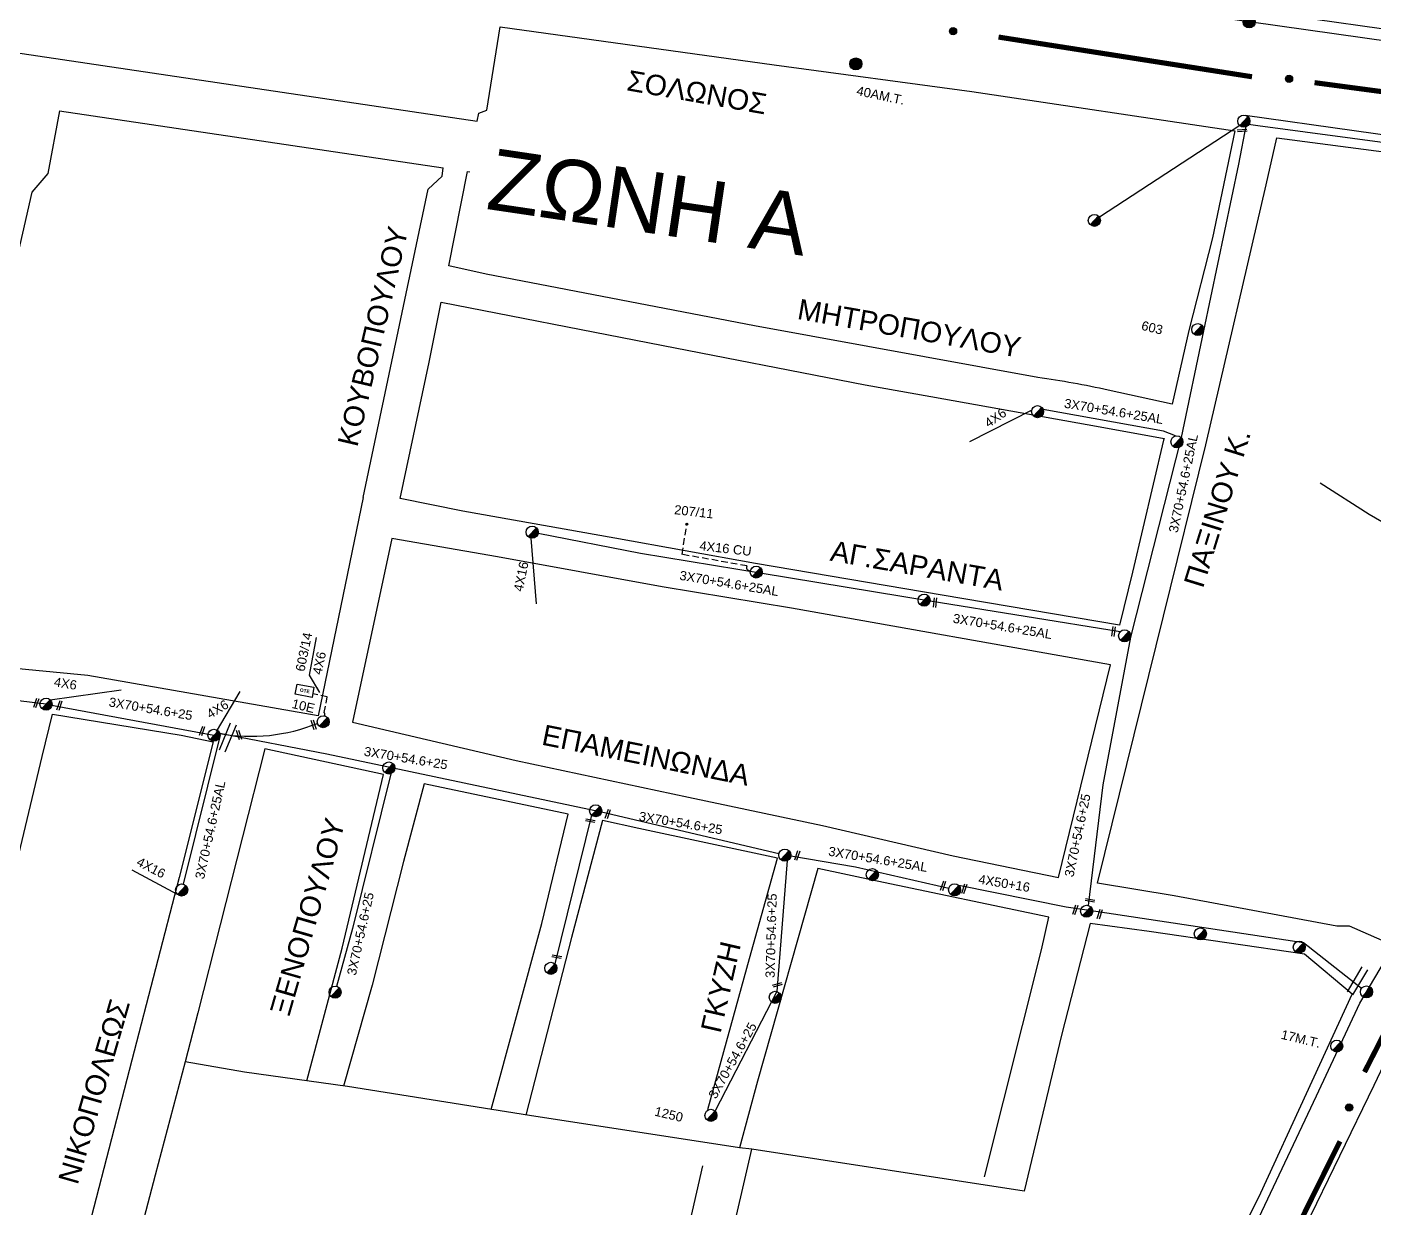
# Model space of a CAD drawing. Header units: millimetres. Extents: x 6950 to 9601, y 853 to 1951.
# Drawn here: x 8685 to 8948.1, y 1160.8 to 1391.4 of the extents above; entities that cross this region are included whole.
import ezdxf

# ---------------------------------------------------------------- set-up
doc = ezdxf.new("R2010")
doc.units = ezdxf.units.MM
doc.linetypes.add('DASHED', pattern=[19.05, 12.7, -6.35])
for name, color, linetype in [('Pillar OTE', 7, 'Continuous'), ('Άγνωστα', 7, 'Continuous'), ('Εναέρια παροχή ΧΤ 4x16', 7, 'SYN_LINE'), ('Επιγραφές - Σχήματα', 7, 'Continuous'), ('Μηχανική τομή', 7, 'Continuous'), ('Στύλος Ξύλινος', 7, 'Continuous'), ('Στύλος Ξύλινος @ 1', 7, 'Continuous'), ('Στύλος ΦΜ', 7, 'Continuous'), ('Στύλος ΦΜ @ 1', 7, 'Continuous'), ('Συνδέσεις', 7, 'Continuous'), ('Συνεστραμμένα ΧΤ   3x70+54.6+25 AL', 7, 'SYN_LINE'), ('Τομή', 7, 'Continuous'), ('Υποσταθμός εναέριος 2 στύλων', 7, 'Continuous'), ('Υπόβαθρο ΔΕΗ', 7, 'Continuous'), ('Υπόγεια καλώδια Παροχών ΧΤ   4x16CU', 7, 'DASHED'), ('Υπόγεια καλώδια Παροχών ΧΤ   4x6', 7, 'DASHED')]:
    doc.layers.add(name, color=color, linetype=linetype)
doc.styles.add('Annotative', font='ARIAL.TTF')
doc.styles.add('arial', font='ARIAL.TTF')
doc.styles.get("Standard").update_dxf_attribs({"font": 'ARIAL.TTF'})
doc.linetypes.add('SYN_LINE', pattern='A,0.5,-0.0001,["/\\/\\/\\/",Standard,S=0.1,R=0,X=0,Y=-0.05],-0.25', length=0.7501)
doc.dimstyles.new('ISO-25', dxfattribs={"dimtxt": 2.5, "dimasz": 2.5, "dimexe": 1.25, "dimexo": 0.625, "dimtad": 1, "dimtxsty": 'Standard', "dimcen": 2.5, "dimadec": 0, "dimazin": 0, "dimtfac": 1, "dimtmove": 0, "dimatfit": 3, "dimfxl": 1, "dimarcsym": 0})

# ---------------------------------------------------------------- blocks, each defined once
blk = doc.blocks.new('ΤΟΜΗ')
at = {"layer": 'Τομή', "ltscale": 40}
for p, q in [((-5.68, 0), (5.68, 0)), ((5.68, -2.33), (-5.68, -2.33))]:
    blk.add_line(p, q, dxfattribs=at)
blk = doc.blocks.new('ΜΗΧΑΝΙΚΗ ΤΟΜΗ')
at = {"layer": 'Μηχανική τομή', "ltscale": 40}
for p, q in [((-1.89, 0.78), (1.89, 0.78)), ((1.89, 0), (-1.89, 0))]:
    blk.add_line(p, q, dxfattribs=at)
blk = doc.blocks.new('ΥΠΑΡΧΩΝ ΞΥΛΙΝΟΣ ΣΤΥΛΟΣ')
at = {"layer": 'Στύλος Ξύλινος'}
h = blk.add_hatch(color=7, dxfattribs=at)
h.paths.add_polyline_path([(-2.62, 0, 0.270008), (-1.29, -2.28), (1.3, 2.27, 0.576266)])
h.paths.add_polyline_path([(-1.29, -2.28, 0.574793), (2.62, 0, 0.268822), (1.3, 2.27)])
at = {"layer": 'Στύλος Ξύλινος', "color": 7}
blk.add_line((-1.29, -2.28), (1.3, 2.27), dxfattribs=at)
blk.add_circle((0, 0), 2.62, dxfattribs=at)
at = {"layer": 'Στύλος Ξύλινος', "flags": 4}
for tag, p in [('ΑΡΙΘΜΟΣ', (-4.91, 8.6)), ('ΤΥΠΟΣ', (-4.85, 3.39))]:
    blk.add_attdef(tag, p, '', height=4, dxfattribs=at)
blk = doc.blocks.new('ΥΠΑΡΧΩΝ ΤΣΙΜΕΝΤΕΝΙΟΣ ΣΤΥΛΟΣ')
at = {"layer": 'Στύλος ΦΜ'}
blk.add_hatch(color=7, dxfattribs=at).paths.add_polyline_path([(-1.29, -2.28, 0.574793), (2.62, 0, 0.268822), (1.3, 2.27)])
at = {"layer": 'Στύλος ΦΜ', "color": 7}
blk.add_line((-1.29, -2.28), (1.3, 2.27), dxfattribs=at)
blk.add_circle((0, 0), 2.62, dxfattribs=at)
at = {"layer": 'Στύλος ΦΜ', "flags": 4}
for tag, p in [('ΑΡΙΘΜΟΣ', (-4.68, 8.05)), ('ΤΥΠΟΣ', (-4.91, 3.03))]:
    blk.add_attdef(tag, p, '', height=4, dxfattribs=at)
blk = doc.blocks.new('_ΣΥΝΔΕΣΗ')
at = {"layer": 'Συνδέσεις', "linetype": 'SYN_LINE', "ltscale": 40}
blk.add_hatch(color=256, dxfattribs=at).paths.add_polyline_path([(0.5, -0.01, 1), (-0.5, -0.01, 1)])
at = {"layer": 'Συνδέσεις'}
blk.add_circle((0, -0.01), 0.5, dxfattribs=at)
blk = doc.blocks.new('PILLAR ΟΤΕ')
at = {"layer": 'Pillar OTE', "ltscale": 40}
blk.add_lwpolyline([(-3.31, 2.02), (3.39, 2.02), (3.39, -1.99), (-3.31, -1.99)], close=True, dxfattribs=at)
at = {"layer": 'Pillar OTE', "insert": (-1.81, 0.71), "char_height": 1.3575, "width": 109.961, "attachment_point": 1}
blk.add_mtext('{\\fArial|b1|i0|c161|p34;OTE}', dxfattribs=at)

msp = doc.modelspace()

# ---------------------------------------------------------------- hatches: boundary and pattern name
at = {"layer": 'Επιγραφές - Σχήματα', "linetype": 'Continuous', "ltscale": 20}
h = msp.add_hatch(color=154, dxfattribs=at)
h.dxf.hatch_style = 1
edge = h.paths.add_edge_path()
edge.add_arc((8865.86, 1390.53), 0.708, 0, 360)
h = msp.add_hatch(color=154, dxfattribs=at)
h.dxf.hatch_style = 1
edge = h.paths.add_edge_path()
edge.add_arc((8931.47, 1381.23), 0.708, 0, 360)
h = msp.add_hatch(color=154, dxfattribs=at)
h.dxf.hatch_style = 1
edge = h.paths.add_edge_path()
edge.add_arc((8943.19, 1180.4), 0.708, 0, 360)

# ---------------------------------------------------------------- linework, layer by layer
at = {"layer": 'Άγνωστα', "color": 7}
msp.add_lwpolyline([(9035.87, 1356.76), (9009.67, 1360.33), (8972.58, 1365.76), (8925.37, 1372.08), (8923.1, 1372.38)], dxfattribs=at)
at = {"layer": 'Άγνωστα', "color": 133}
for points in [[(8756.1, 1245.58), (8748.58, 1215.35), (8745.51, 1204.04)], [(8795.28, 1237.48), (8788.13, 1208.44)], [(8945.61, 1203.62), (8934.28, 1212.57), (8892.42, 1218.85)]]:
    msp.add_lwpolyline(points, dxfattribs=at)
at = {"layer": 'Εναέρια παροχή ΧΤ 4x16', "color": 133, "ltscale": 15}
msp.add_lwpolyline([(8783.43, 1291.58), (8784.46, 1278.74)], dxfattribs=at)
at = {"layer": 'Εναέρια παροχή ΧΤ 4x16', "color": 133, "ltscale": 10}
msp.add_lwpolyline([(8714.44, 1222), (8705.61, 1226.76)], dxfattribs=at)
at = {"layer": 'Επιγραφές - Σχήματα', "color": 154, "linetype": 'Continuous', "ltscale": 20, "const_width": 1}
for points in [[(8874.75, 1389.39), (8924.24, 1381.64)], [(8936.45, 1380.49), (8992.05, 1373.07)], [(8964.85, 1223.77), (8946.21, 1187.33)], [(8941.42, 1173.81), (8923.77, 1138.2)]]:
    msp.add_lwpolyline(points, dxfattribs=at)
at = {"layer": 'Επιγραφές - Σχήματα', "color": 154, "linetype": 'Continuous', "ltscale": 20}
for centre in [(8865.86, 1390.53), (8931.47, 1381.23), (8943.19, 1180.4)]:
    msp.add_circle(centre, 0.708, dxfattribs=at)
at = {"layer": 'Συνεστραμμένα ΧΤ   3x70+54.6+25 AL', "color": 2, "linetype": 'SYN_LINE', "ltscale": 20}
msp.add_line((8688.77, 1259.15), (8721.56, 1253.08), dxfattribs=at)
at = {"layer": 'Συνεστραμμένα ΧΤ   3x70+54.6+25 AL', "color": 27, "linetype": 'SYN_LINE', "ltscale": 20}
for points in [[(8979.76, 1384.52), (8955.01, 1388.59), (8951.78, 1388.39), (8923.68, 1392.36), (8891.6, 1396.85), (8873.75, 1398.72), (8843.9, 1403.17), (8805.86, 1410.11)], [(8898.15, 1091.01), (8898.15, 1091.01), (8901.93, 1109.73), (8918.32, 1143.59), (8936.86, 1182.69), (8945.29, 1200.77), (8965.96, 1235.72), (8986.87, 1270.52)]]:
    msp.add_lwpolyline(points, dxfattribs=at)
at = {"layer": 'Συνεστραμμένα ΧΤ   3x70+54.6+25 AL', "color": 133, "ltscale": 20}
for points in [[(8922.93, 1374.12), (8965.48, 1368.15), (9012.11, 1361.24), (9019.27, 1360.18), (9035.82, 1358.11), (9035.59, 1356.84)], [(8921.85, 1372.11), (8894.45, 1354.25)], [(8909.3, 1311.52), (8906.98, 1312.45), (8883.46, 1316.71)], [(8898.47, 1273.25), (8861.37, 1279.27), (8828.6, 1284.66), (8804.83, 1288.58), (8784.85, 1292.45)], [(8722.7, 1252.81), (8715.53, 1224.01)], [(8865.02, 1223.17), (8846.83, 1227.32), (8834.18, 1229.48)]]:
    msp.add_lwpolyline(points, dxfattribs=at)
at = {"layer": 'Συνεστραμμένα ΧΤ   3x70+54.6+25 AL', "color": 133, "linetype": 'SYN_LINE', "ltscale": 20}
for points in [[(8923.1, 1372.38), (8921.57, 1364.57), (8914.79, 1332.04), (8910.38, 1311.23), (8900.51, 1272.2), (8895.14, 1243.41), (8892.22, 1219.87)], [(8831.87, 1229.96), (8797.23, 1238.06), (8743.57, 1249.41), (8722.69, 1253.4)], [(8833.5, 1228.61), (8831.43, 1203.06), (8819.4, 1179.73)], [(8892.42, 1218.85), (8887.96, 1219.52), (8866.98, 1223.75)]]:
    msp.add_lwpolyline(points, dxfattribs=at)
at = {"layer": 'Συνεστραμμένα ΧΤ   3x70+54.6+25 AL', "color": 133, "linetype": 'SYN_LINE', "ltscale": 15}
msp.add_lwpolyline([(8881.22, 1316.54), (8869.08, 1310.39)], dxfattribs=at)
at = {"layer": 'Συνεστραμμένα ΧΤ   3x70+54.6+25 AL', "color": 2, "linetype": 'SYN_LINE', "ltscale": 20}
msp.add_lwpolyline([(8688.77, 1259.15), (8663.25, 1262.21), (8662.75, 1262.22)], dxfattribs=at)
at = {"layer": 'Συνεστραμμένα ΧΤ   3x70+54.6+25 AL', "color": 2, "linetype": 'SYN_LINE', "ltscale": 15}
msp.add_lwpolyline([(8689.57, 1260.01), (8703.43, 1261.94)], dxfattribs=at)
at = {"layer": 'Συνεστραμμένα ΧΤ   3x70+54.6+25 AL', "color": 2, "linetype": 'SYN_LINE', "ltscale": 10}
msp.add_lwpolyline([(8722.06, 1253.81), (8726.67, 1261.65)], dxfattribs=at)
at = {"layer": 'Συνεστραμμένα ΧΤ   3x70+54.6+25 AL', "color": 133, "linetype": 'SYN_LINE', "ltscale": 20}
msp.add_arc((8728.75, 1287.61), 34.74, 259.9662, 292.0051, dxfattribs=at)
at = {"layer": 'Υποσταθμός εναέριος 2 στύλων', "color": 133, "linetype": 'DASHED', "ltscale": 0.1}
msp.add_lwpolyline([(8743.14, 1256.87, 0.415663), (8743.06, 1257.51), (8743.69, 1260.56), (8740.89, 1261.14)], format="xyb", dxfattribs=at)
at = {"layer": 'Υπόβαθρο ΔΕΗ', "ltscale": 20}
for p, q in [((8594.86, 1399.41), (8772.97, 1372.97)), ((8691.43, 1374.96), (8766.33, 1363.85)), ((8771.03, 1363.15), (8771.51, 1363.08))]:
    msp.add_line(p, q, dxfattribs=at)
at = {"layer": 'Υπόβαθρο ΔΕΗ'}
for points in [[(8978.08, 1440.86), (8975.12, 1421.86), (8976.51, 1416.81), (8971.38, 1387.53), (8949.54, 1390.99), (8923.65, 1394.65), (8885.94, 1399.16), (8885.94, 1399.16), (8851.66, 1404.57), (8857.66, 1427.03), (8866.16, 1458.82), (8909.73, 1451.45), (8954.88, 1444.4), (8967.14, 1442.58), (8978.08, 1440.88)], [(8772.97, 1372.97), (8773.28, 1374.51), (8774.86, 1375.11), (8777.46, 1391.36)], [(8691.43, 1374.96), (8689.14, 1362.75), (8686, 1359.13), (8674.7, 1309.64)], [(8929.06, 1369.72), (8958.43, 1365.89), (9010.43, 1358.28), (9033.37, 1355.26), (9004.68, 1307.23), (9003.99, 1303.88), (8987.48, 1275.98), (8973.93, 1253.22), (8954.59, 1221.2), (8949.63, 1213), (8943.26, 1215.82), (8940.78, 1215.82), (8909.01, 1221.71), (8894.06, 1224.18), (8906.97, 1276.32), (8915.25, 1309.75), (8927, 1360.51), (8929.06, 1369.72)], [(8763.39, 1359.71), (8766.1, 1362.25), (8766.33, 1363.85)], [(8750.69, 1299.47), (8763.39, 1359.71)], [(8750.69, 1299.47), (8741.91, 1256.88), (8696.9, 1264.77), (8674.54, 1266.9), (8664.79, 1267.71), (8674.7, 1309.64)], [(9122.01, 1202.54), (9094.68, 1219.86), (9083.15, 1226.12), (9077.43, 1230.55), (9064.61, 1237.23), (9052.06, 1246.08), (9043.61, 1250.27), (9035.35, 1255.6), (9018.12, 1262.82), (8997.22, 1271), (8975.84, 1281.95), (8968.15, 1286.03), (8965.28, 1286.85), (8958.4, 1289.64), (8947.12, 1296.19), (8937.56, 1302.3)], [(8896.64, 1266.81), (8834.35, 1277.92), (8809.09, 1282.06), (8776.92, 1287.91), (8756.27, 1291.48), (8748.58, 1255.61), (8780.55, 1248.13), (8814.21, 1241), (8840.36, 1235.47), (8865.91, 1229.53), (8886.47, 1225.32), (8896.64, 1266.81)], [(8740.23, 1264.8), (8741.57, 1272.14)], [(8677.28, 1204.09), (8688, 1248.93), (8690.04, 1257.2), (8715.16, 1253.07), (8721.39, 1251.81), (8714.79, 1225.3), (8705.51, 1189.63), (8697.57, 1158.96), (8693.72, 1144.42), (8650.45, 1153.64), (8636.17, 1156.55), (8662.07, 1259.75), (8680.6, 1257.94), (8682.81, 1257.75), (8676.55, 1233.15), (8670.12, 1205.08)], [(8775.69, 1180), (8785.59, 1216.34), (8790.74, 1237.7), (8762.61, 1243.59), (8758.58, 1228.41), (8752.48, 1204.31), (8746.85, 1184.58)], [(8817.98, 1180), (8826.13, 1209.5), (8831.61, 1229.06), (8804.51, 1234.9), (8797.41, 1236.45), (8791.38, 1213.62), (8782.43, 1178.92)], [(8871.99, 1166.88), (8883.14, 1211.18), (8884.58, 1217.55), (8851.08, 1224.61), (8839.45, 1227.04), (8827.7, 1185.56), (8824.15, 1172.54)], [(8826.6, 1172.25), (8824.15, 1172.54), (8783.15, 1178.81), (8747.63, 1184.48), (8727.52, 1187.28), (8715.91, 1189.29)], [(8805.94, 1083.66), (8817.44, 1132.86), (8826.6, 1172.25)]]:
    msp.add_lwpolyline(points, dxfattribs=at)
for points in [[(8777.46, 1391.36), (8830.95, 1383.96), (8869.56, 1378.75), (8920.9, 1371.11), (8916.52, 1350.21), (8911.9, 1332.07), (8908.65, 1317.75), (8896.18, 1320.46, 0.017101), (8882.43, 1322.95), (8827.11, 1332.99), (8774.71, 1343.07), (8767.39, 1344.74), (8771.03, 1363.15)], [(8739.71, 1185.58), (8746.61, 1211.5), (8754.65, 1245.4), (8731.51, 1250.46), (8718.44, 1198.9), (8715.91, 1189.29), (8710.06, 1167.18), (8703.6, 1142.32), (8728.07, 1137.62), (8734.68, 1136.11, -0.123848), (8763.36, 1121.5), (8776, 1110.97, -0.0298), (8798.44, 1086.81), (8805.73, 1119.62), (8817.03, 1168.99)], [(8949.37, 1036.93), (8943.67, 986.82), (8912.47, 989.64), (8904.27, 990.23), (8907.57, 1009.64), (8906.01, 1075.73, -0.117795), (8914.57, 1115.77), (8948.07, 1184.78), (8957.9, 1205.41), (8967.37, 1220.49), (9018.47, 1190.3), (9012.96, 1181.19)], [(8805.94, 1083.66), (8827.91, 1079.75), (8874.75, 1072.3), (8895.7, 1068.82), (8895.7, 1088.17, -0.119804), (8902.4, 1115.74, 0.013209), (8908.28, 1127.88), (8925.96, 1163.77), (8943.78, 1202.56), (8934.46, 1210.34), (8904.16, 1214.78), (8892.66, 1216.3), (8887.07, 1194.54), (8879.74, 1164.04), (8826.6, 1172.25)]]:
    msp.add_lwpolyline(points, format="xyb", dxfattribs=at)
msp.add_lwpolyline([(8906.98, 1310.7), (8900.93, 1284.9), (8898.34, 1274.58), (8863.71, 1280.46), (8827.29, 1286.61), (8799.8, 1291.57), (8770.15, 1296.83), (8757.89, 1299.29), (8763.57, 1325.9), (8765.89, 1337.66), (8806.58, 1329.72), (8848.74, 1321.5), (8861.53, 1319.24), (8894.6, 1313.28), (8907.06, 1311.04)], close=True, dxfattribs=at)
at = {"layer": 'Υπόγεια καλώδια Παροχών ΧΤ   4x16CU', "color": 133, "ltscale": 0.1}
msp.add_lwpolyline([(8826.34, 1285.34, -0.802417), (8825.62, 1286.14), (8825.62, 1286.14), (8812.95, 1288.39), (8813.89, 1294.31)], format="xyb", dxfattribs=at)

# ---------------------------------------------------------------- block references
at = {"layer": 'Pillar OTE', "xscale": 0.5, "yscale": 0.5, "zscale": 0.5, "rotation": 349.6888068379793}
msp.add_blockref('PILLAR ΟΤΕ', (8739.23, 1261.76), dxfattribs=at)
at = {"layer": 'Μηχανική τομή'}
for p, xscale, yscale, zscale, rotation in [((8922.33, 1370.95), 0.4999999999999994, 0.4999999999999994, 0.4999999999999994, 3.872961466499858), ((8862.54, 1278.95), 0.4999999999999993, 0.4999999999999993, 0.4999999999999993, 83.38176373352744), ((8897.39, 1273.3), 0.4999999999999994, 0.4999999999999994, 0.4999999999999994, 83.38176373352744), ((8687.05, 1259.31), 0.4999999999999996, 0.4999999999999996, 0.4999999999999996, 70.95392755448539), ((8691.57, 1258.82), 0.4999999999999996, 0.4999999999999996, 0.4999999999999996, 70.95392755448539), ((8719.42, 1253.86), 0.4999999999999996, 0.4999999999999996, 0.4999999999999996, 70.95392755448539), ((8741.21, 1255.18), 0.4999999999999994, 0.4999999999999994, 0.4999999999999994, 107.6737652074258), ((8726.62, 1253.2), 0.4999999999999994, 0.4999999999999994, 0.4999999999999994, 107.6737652074258), ((8795.07, 1236.59), 0.4999999999999999, 0.4999999999999999, 0.4999999999999999, 169.57116670519), ((8798.64, 1237.63), 0.4999999999999996, 0.4999999999999996, 0.4999999999999996, 70.95392755448539), ((8835.62, 1229.53), 0.4999999999999996, 0.4999999999999996, 0.4999999999999996, 70.95392755448539), ((8864.1, 1223.63), 0.4999999999999996, 0.4999999999999996, 0.4999999999999996, 70.95392755448539), ((8868.24, 1223.03), 0.4999999999999996, 0.4999999999999996, 0.4999999999999996, 70.95392755448539), ((8892.65, 1221.05), 0.4999999999999998, 0.4999999999999998, 0.4999999999999998, 170.3452229729479), ((8889.91, 1218.93), 0.4999999999999996, 0.4999999999999996, 0.4999999999999996, 70.95392755448539), ((8894.68, 1218.08), 0.4999999999999996, 0.4999999999999996, 0.4999999999999996, 70.95392755448539), ((8788.52, 1210.03), 0.4999999999999999, 0.4999999999999999, 0.4999999999999999, 169.57116670519), ((8831.62, 1204.15), 0.4999999999999996, 0.4999999999999996, 0.4999999999999996, 16.43673052614526)]:
    msp.add_blockref('ΜΗΧΑΝΙΚΗ ΤΟΜΗ', p, dxfattribs=dict(at, xscale=xscale, yscale=yscale, zscale=zscale, rotation=rotation))
at = {"layer": 'Στύλος Ξύλινος @ 1', "ltscale": 40}
ref = msp.add_blockref('ΥΠΑΡΧΩΝ ΞΥΛΙΝΟΣ ΣΤΥΛΟΣ', (8923.68, 1392.36), dxfattribs=dict(at, xscale=0.449999999999818, yscale=0.449999999999818, zscale=0.449999999999818, rotation=348.1169651203148))
ref.add_attrib('ΤΥΠΟΣ', '687', (8922.27, 1395.85), dxfattribs={"layer": 'Στύλος Ξύλινος', "height": 1.8, "rotation": 348.117, "flags": 4})
ref.add_attrib('ΑΡΙΘΜΟΣ', '11E', (8924.54, 1399.6), dxfattribs={"layer": 'Στύλος Ξύλινος', "height": 1.8, "rotation": 348.117, "flags": 4})
ref = msp.add_blockref('ΥΠΑΡΧΩΝ ΞΥΛΙΝΟΣ ΣΤΥΛΟΣ', (8846.88, 1384.15), dxfattribs=dict(at, xscale=0.449999999999818, yscale=0.449999999999818, zscale=0.449999999999818, rotation=348.1169651203148))
ref.add_attrib('ΤΥΠΟΣ', '40AM.T.', (8846.9, 1378.1), dxfattribs={"layer": 'Στύλος Ξύλινος', "height": 1.8, "rotation": 348.117, "flags": 4})
at = {"layer": 'Στύλος ΦΜ @ 1', "ltscale": 40, "xscale": 0.4499999999998182, "yscale": 0.4499999999998182, "zscale": 0.4499999999998182, "rotation": 346.5061005695495}
for p in [(8922.65, 1372.98), (8893.46, 1353.6), (8882.37, 1316.26), (8909.58, 1310.37), (8783.7, 1292.72), (8827.45, 1284.94), (8860.21, 1279.46), (8899.37, 1272.49), (8688.77, 1259.15), (8721.56, 1253.08), (8755.69, 1246.69), (8796.09, 1238.34), (8833.02, 1229.68), (8850.11, 1225.86), (8715.25, 1222.87), (8866.17, 1222.9), (8891.95, 1218.72), (8914.15, 1214.29), (8933.47, 1211.72), (8787.33, 1207.58), (8745.2, 1202.91), (8831.15, 1201.92), (8946.59, 1202.97)]:
    msp.add_blockref('ΥΠΑΡΧΩΝ ΤΣΙΜΕΝΤΕΝΙΟΣ ΣΤΥΛΟΣ', p, dxfattribs=at)
at = {"layer": 'Στύλος ΦΜ @ 1', "ltscale": 40}
ref = msp.add_blockref('ΥΠΑΡΧΩΝ ΤΣΙΜΕΝΤΕΝΙΟΣ ΣΤΥΛΟΣ', (8913.64, 1332.28), dxfattribs=dict(at, xscale=0.4499999999998182, yscale=0.4499999999998182, zscale=0.4499999999998182, rotation=346.5061005695495))
ref.add_attrib('ΤΥΠΟΣ', '603', (8902.5, 1332.26), dxfattribs={"layer": 'Στύλος ΦΜ', "height": 1.8, "rotation": 346.5061, "flags": 4})
ref = msp.add_blockref('ΥΠΑΡΧΩΝ ΤΣΙΜΕΝΤΕΝΙΟΣ ΣΤΥΛΟΣ', (8742.9, 1255.72), dxfattribs=dict(at, xscale=0.4499999999998182, yscale=0.4499999999998182, zscale=0.4499999999998182, rotation=346.5061005695495))
ref.add_attrib('ΤΥΠΟΣ', '10Ε', (8736.64, 1258.44), dxfattribs={"layer": 'Στύλος ΦΜ', "height": 1.8, "rotation": 346.5061, "flags": 4})
ref = msp.add_blockref('ΥΠΑΡΧΩΝ ΤΣΙΜΕΝΤΕΝΙΟΣ ΣΤΥΛΟΣ', (8940.78, 1192.4), dxfattribs=dict(at, xscale=0.4499999999998182, yscale=0.4499999999998182, zscale=0.4499999999998182, rotation=346.5061005695495))
ref.add_attrib('ΤΥΠΟΣ', '17M.T.', (8929.77, 1193.85), dxfattribs={"layer": 'Στύλος ΦΜ', "height": 1.8, "rotation": 346.5061, "flags": 4})
ref = msp.add_blockref('ΥΠΑΡΧΩΝ ΤΣΙΜΕΝΤΕΝΙΟΣ ΣΤΥΛΟΣ', (8818.59, 1178.87), dxfattribs=dict(at, xscale=0.4499999999998182, yscale=0.4499999999998182, zscale=0.4499999999998182, rotation=346.5061005695495))
ref.add_attrib('ΤΥΠΟΣ', '1250', (8807.45, 1178.85), dxfattribs={"layer": 'Στύλος ΦΜ', "height": 1.8, "rotation": 346.5061, "flags": 4})
at = {"layer": 'Συνδέσεις', "xscale": 0.4, "yscale": 0.4, "zscale": 0.25}
msp.add_blockref('_ΣΥΝΔΕΣΗ', (8813.89, 1294.31), dxfattribs=at)
at = {"layer": 'Τομή'}
for p, xscale, yscale, zscale, rotation in [((8724.8, 1252.41), 0.499999999999999, 0.499999999999999, 0.499999999999999, 247.417099629329), ((8945.33, 1204.86), 0.4999999999999989, 0.4999999999999989, 0.4999999999999989, 239.6030865494465)]:
    msp.add_blockref('ΤΟΜΗ', p, dxfattribs=dict(at, xscale=xscale, yscale=yscale, zscale=zscale, rotation=rotation))

# ---------------------------------------------------------------- texts
at = {"ltscale": 40, "char_height": 4, "width": 94.4586, "attachment_point": 1, "style": 'arial'}
for s, insert, rotation in [('ΣΟΛΩΝΟΣ', (8802.66, 1382.96), 350.0868), ('ΚΟΥΒΟΠΟΥΛΟΥ', (8745.65, 1310.11), 76.8113), ('ΜΗΤΡΟΠΟΥΛΟΥ', (8835.96, 1338.32), 350.0868), ('ΠΑΞΙΝΟΥ Κ.', (8910.84, 1282.8), 72.8584), ('ΑΓ.ΣΑΡΑΝΤΑ', (8842.38, 1291.13), 350.0868), ('EΠAMEINΩNΔA', (8786.13, 1255.2), 348.6723), ('ΞΕΝΟΠΟΥΛΟΥ', (8732.41, 1199.15), 73.9323), ('ΓΚΥΖΗ', (8816.56, 1195.63), 77.0723), ('ΝΙΚΟΠΟΛΕΩΣ', (8691.08, 1166.26), 73.9323)]:
    msp.add_mtext(s, dxfattribs=dict(at, insert=insert, rotation=rotation))
at = {"color": 154, "ltscale": 40, "insert": (8776.22, 1367.74), "char_height": 12, "width": 94.4586, "attachment_point": 1, "rotation": 351.5802, "style": 'arial'}
msp.add_mtext('ΖΩΝΗ Α', dxfattribs=at)
at = {"layer": 'Άγνωστα', "ltscale": 40, "char_height": 1.8, "width": 34.5395, "attachment_point": 1, "style": 'arial'}
for s, insert, rotation in [('3X70+54.6+25', (8701.22, 1260.5), 350.5443), ('3X70+54.6+25', (8751.04, 1250.87), 350.5443), ('3X70+54.6+25', (8887.59, 1225.65), 78.1473), ('3X70+54.6+25', (8804.71, 1238.2), 350.5443), ('4X50+16', (8871.02, 1225.91), 350.5443), ('3X70+54.6+25', (8747.5, 1206.46), 77.5574), ('3X70+54.6+25', (8829.23, 1205.72), 88.5299), ('3X70+54.6+25', (8818, 1182.82), 60.7999)]:
    msp.add_mtext(s, dxfattribs=dict(at, insert=insert, rotation=rotation))
at = {"layer": 'Εναέρια παροχή ΧΤ 4x16', "ltscale": 20, "char_height": 1.8, "width": 34.5395, "attachment_point": 1, "style": 'arial'}
for s, insert, rotation in [('4X16', (8780.05, 1281.37), 78.3763), ('603/14', (8737.45, 1265.76), 78.3763), ('4X6', (8740.79, 1265.16), 78.3763), ('4X16', (8707.1, 1229.39), 332.4983)]:
    msp.add_mtext(s, dxfattribs=dict(at, insert=insert, rotation=rotation))
at = {"layer": 'Επιγραφές - Σχήματα', "color": 7, "ltscale": 0.1, "char_height": 1.8, "attachment_point": 1, "rotation": 353.5442, "style": 'Annotative'}
for s, insert in [('207/11', (8811.55, 1298.05)), ('4X16 CU', (8816.48, 1291.02))]:
    msp.add_mtext_dynamic_manual_height_columns(s, width=19.4716, gutter_width=12.5, heights=[0], dxfattribs=dict(at, insert=insert))
at = {"layer": 'Συνεστραμμένα ΧΤ   3x70+54.6+25 AL', "ltscale": 20, "char_height": 1.8, "width": 34.5395, "attachment_point": 1, "style": 'arial'}
for insert, rotation in [((8887.75, 1318.82), 350.5443), ((8907.95, 1292.87), 78.212), ((8812.65, 1285.23), 350.5443), ((8866.03, 1276.84), 350.5443), ((8717.84, 1225.25), 77.5574), ((8841.72, 1231.37), 350.5443)]:
    msp.add_mtext('3X70+54.6+25AL', dxfattribs=dict(at, insert=insert, rotation=rotation))
at = {"layer": 'Υπόγεια καλώδια Παροχών ΧΤ   4x6', "ltscale": 0.2, "char_height": 1.8, "width": 34.5395, "attachment_point": 1, "style": 'arial'}
for insert, rotation in [((8871.78, 1314.53), 34.8798), ((8690.51, 1264.44), 350.5443), ((8719.87, 1257.78), 31.4428)]:
    msp.add_mtext('4X6', dxfattribs=dict(at, insert=insert, rotation=rotation))

# ---------------------------------------------------------------- leaders
at = {"layer": 'Επιγραφές - Σχήματα', "ltscale": 40}
msp.add_leader([(8742.22, 1261.45), (8740.23, 1264.8)], dimstyle='ISO-25', override={"dimasz": 1, "dimtad": 0}, dxfattribs=at)

doc.saveas('drawing.dxf')
